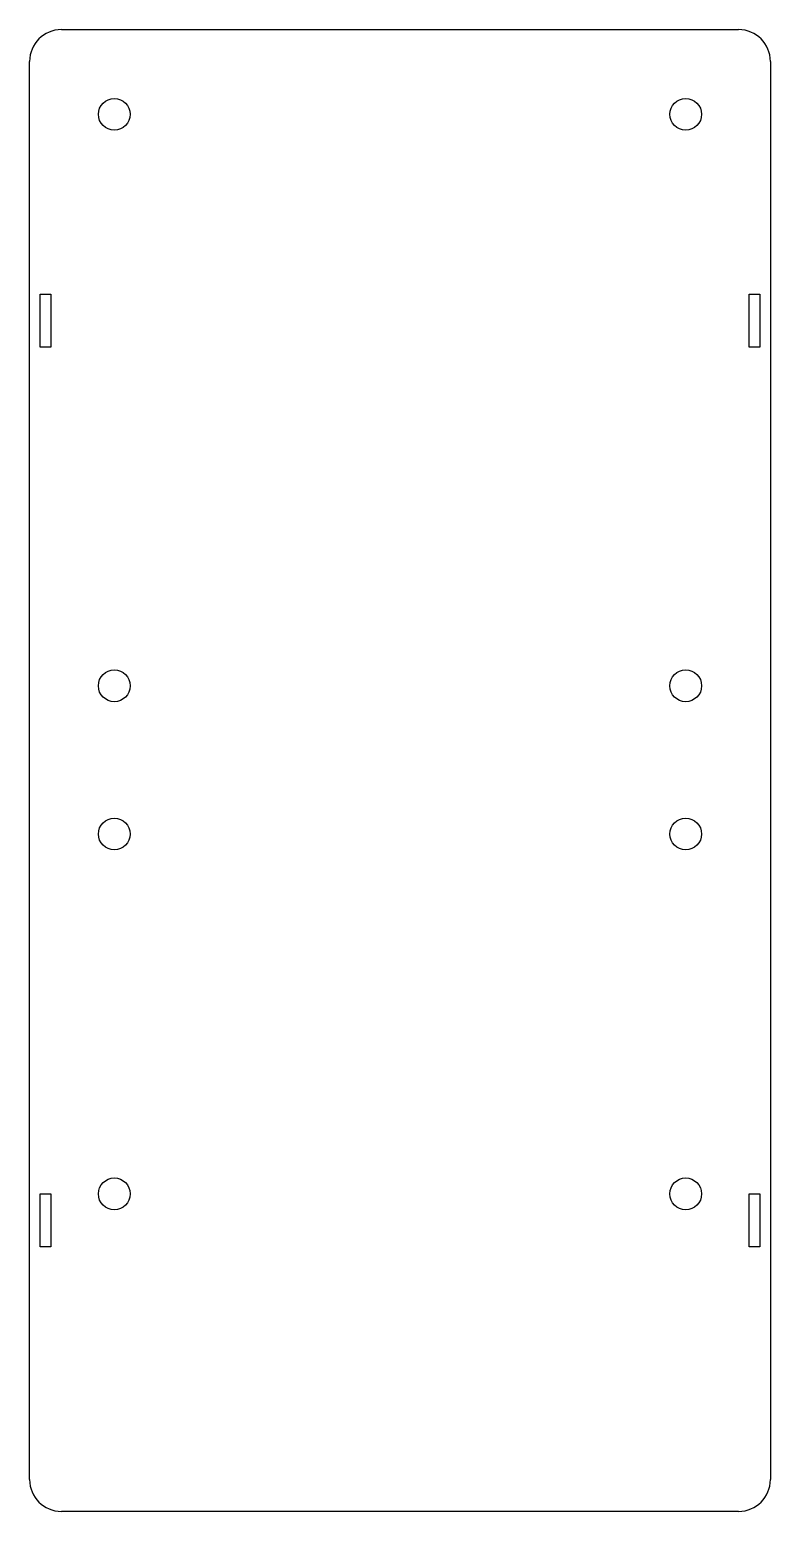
# Model space of a CAD drawing. Header units: millimetres. Extents: x -35 to 35, y -70 to 70.
import ezdxf

# ---------------------------------------------------------------- set-up
doc = ezdxf.new("R2010")
doc.units = ezdxf.units.MM
doc.layers.add('Body', color=7, linetype='CONTINUOUS')

msp = doc.modelspace()

# ---------------------------------------------------------------- linework, layer by layer
at = {"layer": 'Body'}
for p, q in [((-32, 70), (-32, 70, 2)), ((-32, 70), (-32, 70, 2)), ((-32, 70), (32, 70)), ((-32, 70, 2), (32, 70, 2)), ((-32, 70), (32, 70)), ((-32, 70, 2), (32, 70, 2)), ((32, 70), (32, 70, 2)), ((32, 70), (32, 70, 2)), ((-35, 67), (-35, 67, 2)), ((-35, 67), (-35, 67, 2)), ((-35, -67), (-35, 67)), ((-35, -67, 2), (-35, 67, 2)), ((-35, -67), (-35, 67)), ((-35, -67, 2), (-35, 67, 2)), ((35, 67), (35, 67, 2)), ((35, 67), (35, -67)), ((35, 67, 2), (35, -67, 2)), ((35, 67), (35, 67, 2)), ((35, 67), (35, -67)), ((35, 67, 2), (35, -67, 2)), ((-25.5, 62), (-25.5, 62, 2)), ((-25.5, 62), (-25.5, 62, 2)), ((28.5, 62), (28.5, 62, 2)), ((28.5, 62), (28.5, 62, 2)), ((-34, 45), (-34, 45, 2)), ((-34, 45), (-33, 45)), ((-34, 45, 2), (-33, 45, 2)), ((-34, 45), (-34, 45, 2)), ((-34, 40), (-34, 45)), ((-34, 40, 2), (-34, 45, 2)), ((-34, 45), (-33, 45)), ((-34, 40), (-34, 45)), ((-34, 45, 2), (-33, 45, 2)), ((-34, 40, 2), (-34, 45, 2)), ((-33, 45), (-33, 45, 2)), ((-33, 45), (-33, 45, 2)), ((-33, 45), (-33, 40)), ((-33, 45, 2), (-33, 40, 2)), ((-33, 45), (-33, 40)), ((-33, 45, 2), (-33, 40, 2)), ((33, 45), (33, 45, 2)), ((33, 45), (34, 45)), ((33, 45, 2), (34, 45, 2)), ((33, 45), (33, 45, 2)), ((33, 40), (33, 45)), ((33, 40, 2), (33, 45, 2)), ((33, 45), (34, 45)), ((33, 40), (33, 45)), ((33, 45, 2), (34, 45, 2)), ((33, 40, 2), (33, 45, 2)), ((34, 45), (34, 45, 2)), ((34, 45), (34, 45, 2)), ((34, 45), (34, 40)), ((34, 45, 2), (34, 40, 2)), ((34, 45), (34, 40)), ((34, 45, 2), (34, 40, 2)), ((-34, 40), (-34, 40, 2)), ((-33, 40), (-34, 40)), ((-33, 40, 2), (-34, 40, 2)), ((-34, 40), (-34, 40, 2)), ((-33, 40), (-34, 40)), ((-33, 40, 2), (-34, 40, 2)), ((-33, 40), (-33, 40, 2)), ((-33, 40), (-33, 40, 2)), ((33, 40), (33, 40, 2)), ((34, 40), (33, 40)), ((34, 40, 2), (33, 40, 2)), ((33, 40), (33, 40, 2)), ((34, 40), (33, 40)), ((34, 40, 2), (33, 40, 2)), ((34, 40), (34, 40, 2)), ((34, 40), (34, 40, 2)), ((-25.5, 8), (-25.5, 8, 2)), ((-25.5, 8), (-25.5, 8, 2)), ((28.5, 8), (28.5, 8, 2)), ((28.5, 8), (28.5, 8, 2)), ((-25.5, -6), (-25.5, -6, 2)), ((-25.5, -6), (-25.5, -6, 2)), ((28.5, -6), (28.5, -6, 2)), ((28.5, -6), (28.5, -6, 2)), ((-34, -40), (-34, -40, 2)), ((-34, -40), (-33, -40)), ((-34, -40, 2), (-33, -40, 2)), ((-34, -40), (-34, -40, 2)), ((-34, -45), (-34, -40)), ((-34, -45, 2), (-34, -40, 2)), ((-34, -40), (-33, -40)), ((-34, -45), (-34, -40)), ((-34, -40, 2), (-33, -40, 2)), ((-34, -45, 2), (-34, -40, 2)), ((-33, -40), (-33, -40, 2)), ((-33, -40), (-33, -40, 2)), ((-33, -40), (-33, -45)), ((-33, -40, 2), (-33, -45, 2)), ((-33, -40), (-33, -45)), ((-33, -40, 2), (-33, -45, 2)), ((-25.5, -40), (-25.5, -40, 2)), ((-25.5, -40), (-25.5, -40, 2)), ((28.5, -40), (28.5, -40, 2)), ((28.5, -40), (28.5, -40, 2)), ((33, -40), (33, -40, 2)), ((33, -40), (34, -40)), ((33, -40, 2), (34, -40, 2)), ((33, -40), (33, -40, 2)), ((33, -45), (33, -40)), ((33, -45, 2), (33, -40, 2)), ((33, -40), (34, -40)), ((33, -45), (33, -40)), ((33, -40, 2), (34, -40, 2)), ((33, -45, 2), (33, -40, 2)), ((34, -40), (34, -40, 2)), ((34, -40), (34, -40, 2)), ((34, -40), (34, -45)), ((34, -40, 2), (34, -45, 2)), ((34, -40), (34, -45)), ((34, -40, 2), (34, -45, 2)), ((-34, -45), (-34, -45, 2)), ((-33, -45), (-34, -45)), ((-33, -45, 2), (-34, -45, 2)), ((-34, -45), (-34, -45, 2)), ((-33, -45), (-34, -45)), ((-33, -45, 2), (-34, -45, 2)), ((-33, -45), (-33, -45, 2)), ((-33, -45), (-33, -45, 2)), ((33, -45), (33, -45, 2)), ((34, -45), (33, -45)), ((34, -45, 2), (33, -45, 2)), ((33, -45), (33, -45, 2)), ((34, -45), (33, -45)), ((34, -45, 2), (33, -45, 2)), ((34, -45), (34, -45, 2)), ((34, -45), (34, -45, 2)), ((-35, -67), (-35, -67, 2)), ((-35, -67), (-35, -67, 2)), ((35, -67), (35, -67, 2)), ((35, -67), (35, -67, 2)), ((-32, -70), (-32, -70, 2)), ((-32, -70), (-32, -70, 2)), ((32, -70), (-32, -70)), ((32, -70, 2), (-32, -70, 2)), ((32, -70), (-32, -70)), ((32, -70, 2), (-32, -70, 2)), ((32, -70), (32, -70, 2)), ((32, -70), (32, -70, 2))]:
    msp.add_line(p, q, dxfattribs=at)
for centre in [(-27, 62), (-27, 62), (-27, 62), (-27, 62), (27, 62), (27, 62), (27, 62), (27, 62), (-27, 8), (-27, 8), (-27, 8), (-27, 8), (27, 8), (27, 8), (27, 8), (27, 8), (-27, -6), (-27, -6), (-27, -6), (-27, -6), (27, -6), (27, -6), (27, -6), (27, -6), (-27, -40), (-27, -40), (-27, -40), (-27, -40), (27, -40), (27, -40), (27, -40), (27, -40)]:
    msp.add_circle(centre, 1.5, dxfattribs=at)
for centre, start, end in [((-32, 67), 90, 180), ((-32, 67, 2), 90, 180), ((-32, 67), 90, 180), ((-32, 67, 2), 90, 180), ((32, 67), 0, 90), ((32, 67, 2), 0, 90), ((32, 67), 0, 90), ((32, 67, 2), 0, 90), ((-32, -67), 180, -90), ((-32, -67, 2), 180, -90), ((-32, -67), 180, -90), ((-32, -67, 2), 180, -90), ((32, -67), -90, 0), ((32, -67, 2), -90, 0), ((32, -67), -90, 0), ((32, -67, 2), -90, 0)]:
    msp.add_arc(centre, 3, start, end, dxfattribs=at)

doc.saveas('drawing.dxf')
